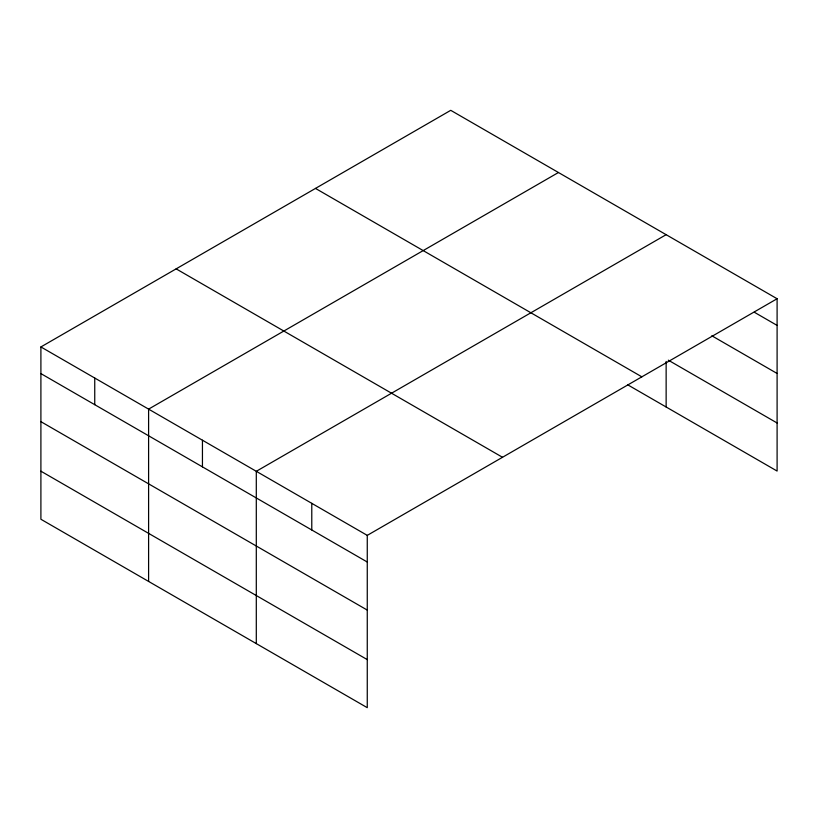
<?xml version="1.0" encoding="UTF-8"?>
<svg xmlns="http://www.w3.org/2000/svg" width="818" height="818" viewBox="0 0 818 818"><rect width="100%" height="100%" fill="white"/><g stroke="black" fill="none" stroke-linecap="round" stroke-linejoin="round"><path stroke-width="1.23" d="M777.1 298.744L450.738 110.328L40.9 346.944L40.9 519.256L367.262 707.672L367.262 535.371L777.1 298.744L777.1 471.056L627.672 384.787M558.438 172.506L148.6 409.123L148.6 581.434M666.138 234.684L256.3 471.301L256.3 643.613M754.257 312.21L777.1 325.4M711.824 335.779L777.1 373.468M668.316 360.176L777.1 422.988M315.492 188.416L641.854 376.832M176.146 268.866L502.508 457.282M40.9 346.944L367.262 535.371M40.9 373.601L367.262 562.017M40.9 421.659L367.262 610.085M40.9 471.188L367.262 659.605M666.138 361.454L666.138 406.986M311.781 503.336L311.781 529.982M202.445 440.217L202.445 466.863M94.745 378.039L94.745 404.685"/></g></svg>
